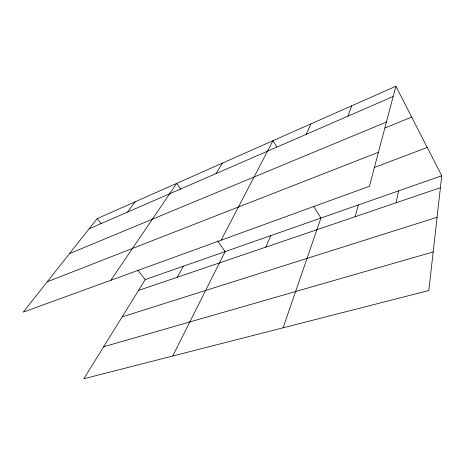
<?xml version="1.0" encoding="UTF-8"?>
<svg xmlns="http://www.w3.org/2000/svg" width="465" height="465" viewBox="0 0 465 465"><rect width="100%" height="100%" fill="white"/><g stroke="black" fill="none" stroke-linecap="round" stroke-linejoin="round"><path stroke-width="0.7" d="M441.75 175.758L428.829 290.538L83.828 378.754L145.26 279.57L441.75 175.758L395.884 86.246L97.168 218.626L23.25 312.12L369.437 186.285L395.884 86.246M396.145 202.757L398.522 190.894M355.086 216.737L358.346 204.96M283.109 327.796L320.914 218.068L313.677 206.396M347.936 116.18L351.72 105.817M265.823 247.118L270.764 235.627M306.179 134.35L310.864 123.922M172.701 356.033L225.147 251.594L217.637 241.021M221.16 240.178L272.961 140.721L276.78 146.882M177.206 277.285L183.477 266.189M216.074 173.561L222.427 163.116M110.833 280.285L176.7 183.379L180.839 189.203M127.509 212.104L135.129 201.804M89.117 228.815L393.169 96.493M69.517 253.599L386.409 122.063M385.084 127.962L411.665 117.052M47.238 281.778L378.423 152.288M374.273 167.522L427.248 147.457M138.512 290.462L440.407 187.691M122.156 316.868L437.071 217.294M103.643 346.756L433.171 251.96M97.168 218.626L101.155 223.677M137.791 270.107L145.26 279.57"/></g></svg>
